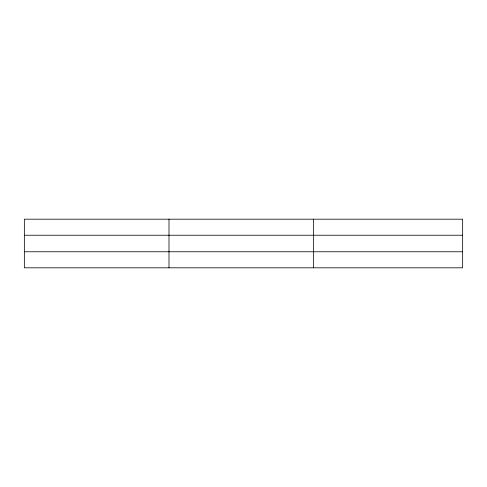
<?xml version="1.0" encoding="UTF-8"?>
<svg xmlns="http://www.w3.org/2000/svg" width="487" height="487" viewBox="0 0 487 487"><rect width="100%" height="100%" fill="white"/><g stroke="black" fill="none" stroke-linecap="round" stroke-linejoin="round"><path stroke-width="0.73" d="M168.989 219.187L168.989 267.813M313.628 219.187L313.628 267.813M462.65 235.233L462.65 219.187L24.35 219.187L24.35 267.813L462.65 267.813L462.65 235.233L24.35 235.233M24.35 251.767L462.65 251.767"/></g></svg>
